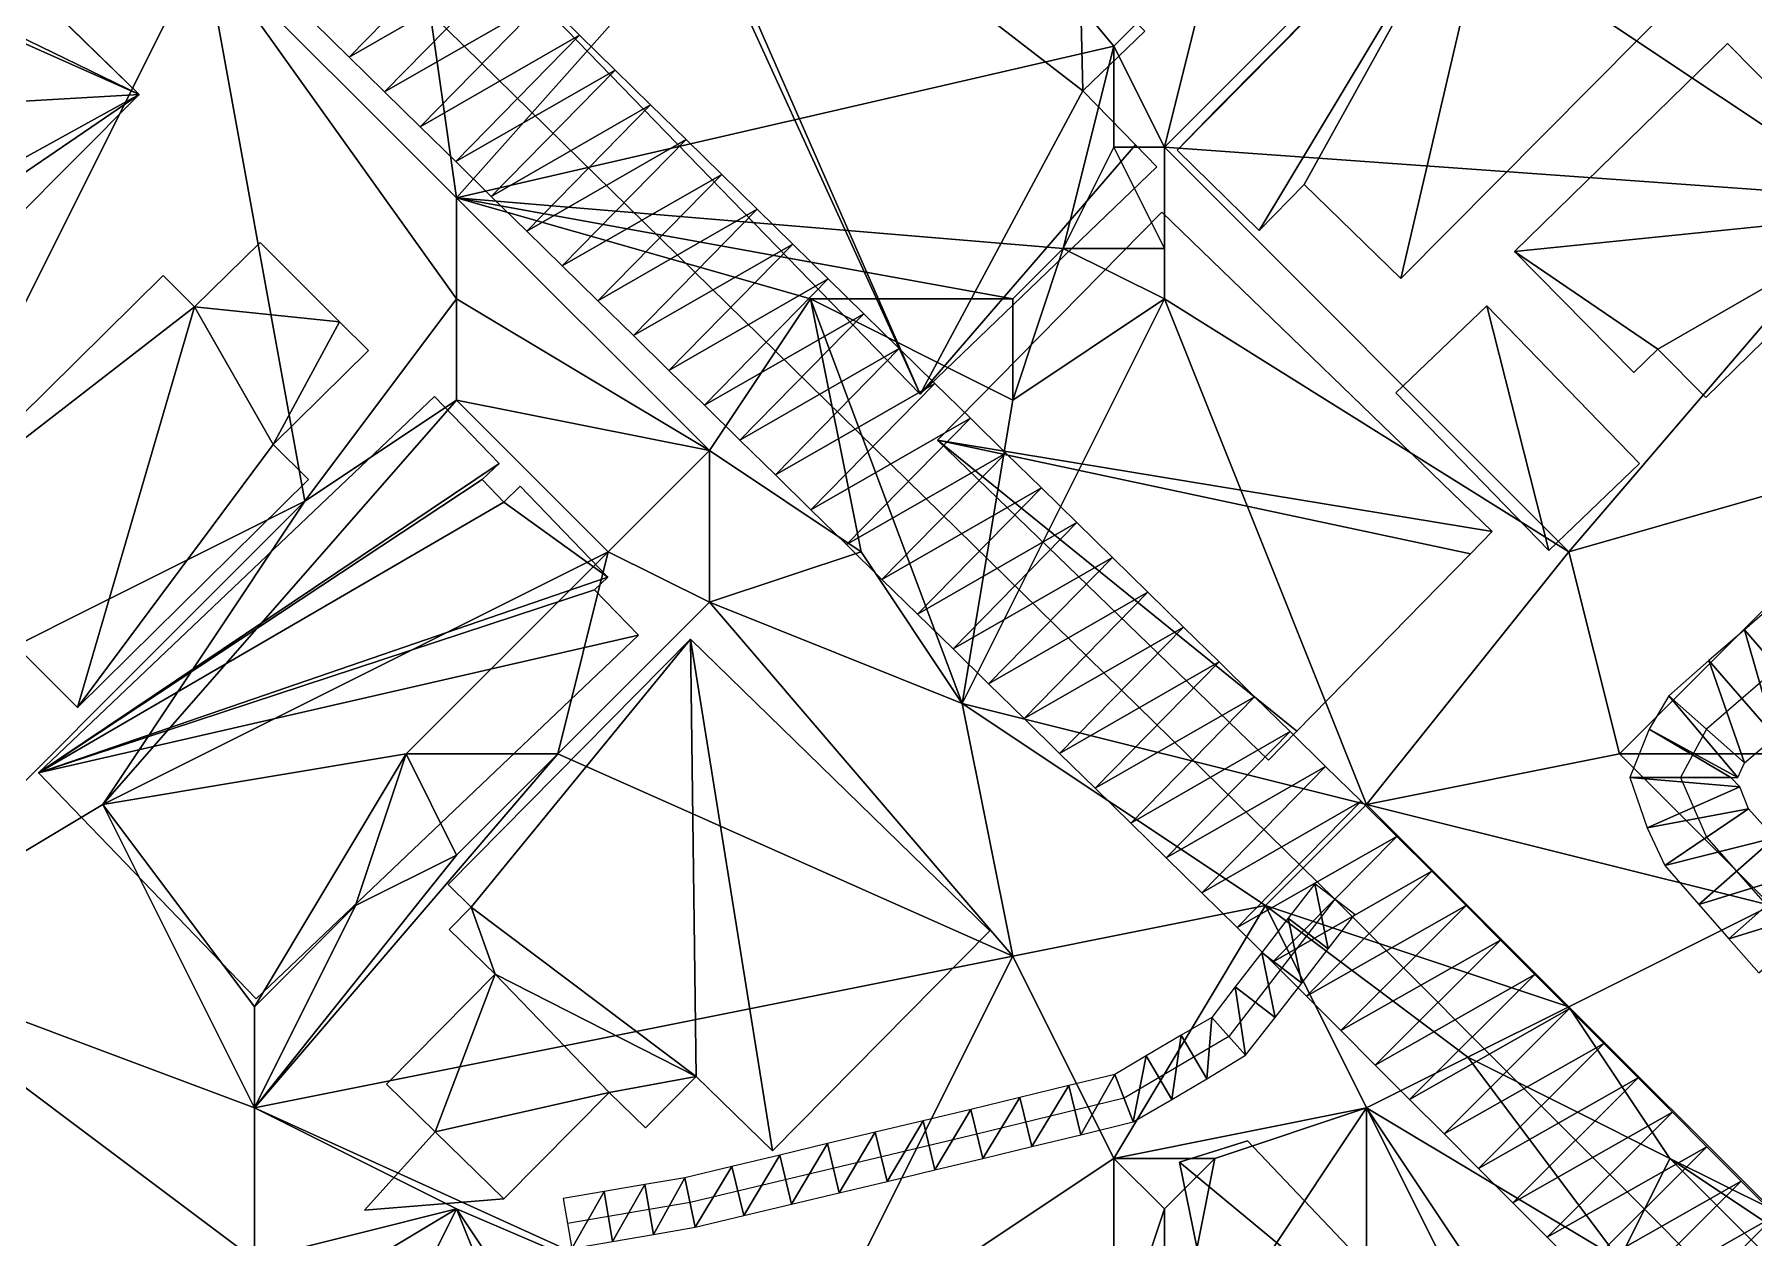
# Model space of a CAD drawing. Header units: metres. Extents: x -1103 to 901, y -902 to 905.
# Drawn here: x -632.7 to -564.7, y 278.9 to 326.5 of the extents above; entities that cross this region are included whole.
import ezdxf

# ---------------------------------------------------------------- set-up
doc = ezdxf.new("R2010")
doc.units = ezdxf.units.M
for name, color, linetype in [('OSM_BUILDING_FOOTPRINTS', 7, 'CONTINUOUS'), ('OSM_BUILDING_ROOFS', 1, 'CONTINUOUS'), ('OSM_BUILDING_WALLS', 8, 'CONTINUOUS'), ('OSM_ROAD_AXES', 2, 'CONTINUOUS'), ('OSM_ROAD_SURFACE', 9, 'CONTINUOUS'), ('OSM_TERRAIN', 3, 'CONTINUOUS')]:
    doc.layers.add(name, color=color, linetype=linetype)

msp = doc.modelspace()

# ---------------------------------------------------------------- linework, layer by layer
at = {"layer": 'OSM_BUILDING_FOOTPRINTS'}
for points in [[(-616.89, 332.054, 13.524), (-609.815, 338.833, 13.524), (-608.909, 337.904, 13.524), (-606.93, 339.806, 13.524), (-602.962, 335.725, 13.524), (-600.608, 337.959, 13.524), (-598.209, 335.493, 13.524), (-595.556, 338.037, 13.524), (-589.101, 331.402, 13.524), (-591.344, 329.245, 13.524), (-588.769, 326.591, 13.524), (-591.223, 324.235, 13.524), (-589.145, 322.101, 13.524), (-588.294, 321.227, 13.524), (-597.667, 312.236, 13.524), (-616.89, 332.054, 13.524)], [(-640.954, 336.178, 13.834), (-628.563, 324.091, 13.834), (-636.112, 316.505, 13.834), (-634.454, 315.155, 13.834), (-647.564, 300.447, 13.834), (-655.954, 308.398, 13.834), (-650.924, 313.795, 13.834), (-648.139, 310.732, 13.834), (-643.209, 316.007, 13.834), (-650.46, 322.819, 13.834), (-643.695, 330.848, 13.834), (-645.055, 332.12, 13.834), (-641.319, 336.477, 13.834), (-640.954, 336.178, 13.834)], [(-585.917, 323.517, 14.642), (-574.366, 335.162, 14.642), (-567.302, 328.25, 14.642), (-578.644, 316.804, 14.642), (-582.468, 320.531, 14.642), (-584.248, 318.706, 14.642), (-587.498, 321.891, 14.642), (-585.917, 323.517, 14.642)], [(-565.722, 326.105, 14.663), (-559.1, 319.403, 14.663), (-566.584, 312.104, 14.663), (-568.485, 314.017, 14.663), (-569.436, 313.088, 14.663), (-574.156, 317.877, 14.663), (-565.722, 326.105, 14.663)], [(-596.971, 310.412, 14.087), (-583.883, 297.749, 14.087), (-582.755, 298.899, 14.087), (-575.891, 305.922, 14.087), (-575.029, 306.795, 14.087), (-588.106, 319.436, 14.087), (-596.971, 310.412, 14.087)], [(-623.776, 318.241, 14.065), (-620.637, 315.1, 14.065), (-619.487, 313.961, 14.065), (-623.257, 310.245, 14.065), (-621.864, 308.852, 14.065), (-630.994, 299.839, 14.065), (-637.914, 306.751, 14.065), (-627.612, 316.925, 14.065), (-626.374, 315.686, 14.065), (-623.776, 318.241, 14.065)], [(-578.842, 312.292, 14.873), (-575.25, 315.731, 14.873), (-569.204, 309.494, 14.873), (-572.796, 306.055, 14.873), (-578.842, 312.292, 14.873)], [(-616.879, 312.148, 14.208), (-614.314, 309.493, 14.208), (-614.988, 308.852, 14.208), (-614.137, 307.967, 14.208), (-613.485, 308.598, 14.208), (-610.014, 304.992, 14.208), (-610.545, 304.495, 14.208), (-608.809, 302.703, 14.208), (-623.931, 288.315, 14.208), (-632.542, 297.251, 14.208), (-616.879, 312.148, 14.208)], [(-606.742, 302.537, 15.505), (-616.337, 292.828, 15.505), (-615.43, 291.943, 15.505), (-616.292, 291.058, 15.505), (-614.48, 289.289, 15.505), (-618.779, 284.931, 15.505), (-616.845, 283.051, 15.505), (-619.642, 279.955, 15.505), (-614.137, 280.397, 15.505), (-609.97, 284.611, 15.505), (-608.533, 283.206, 15.505), (-606.521, 285.241, 15.505), (-603.503, 282.299, 15.505), (-594.903, 291.003, 15.505), (-606.742, 302.537, 15.505)], [(-587.409, 281.846, 13.713), (-584.656, 268.399, 13.713), (-580.986, 268.133, 13.713), (-580.323, 266.22, 13.713), (-571.038, 268.288, 13.713), (-584.712, 282.687, 13.713), (-587.409, 281.846, 13.713)]]:
    msp.add_polyline3d(points, close=True, dxfattribs=at)
at = {"layer": 'OSM_BUILDING_ROOFS'}
for points in [[(-609.815, 338.833, 21.924), (-616.89, 332.054, 21.924), (-597.667, 312.236, 21.924)], [(-608.909, 337.904, 21.924), (-609.815, 338.833, 21.924), (-597.667, 312.236, 21.924)], [(-608.909, 337.904, 21.924), (-597.667, 312.236, 21.924), (-591.223, 324.235, 21.924)], [(-608.909, 337.904, 21.924), (-591.223, 324.235, 21.924), (-591.344, 329.245, 21.924)], [(-628.563, 324.091, 25.434), (-641.319, 336.477, 25.434), (-645.055, 332.12, 25.434)], [(-628.563, 324.091, 25.434), (-640.954, 336.178, 25.434), (-641.319, 336.477, 25.434)], [(-574.366, 335.162, 19.842), (-585.917, 323.517, 19.842), (-587.498, 321.891, 19.842)], [(-574.366, 335.162, 19.842), (-587.498, 321.891, 19.842), (-584.248, 318.706, 19.842)], [(-574.366, 335.162, 19.842), (-584.248, 318.706, 19.842), (-582.468, 320.531, 19.842)], [(-574.366, 335.162, 19.842), (-582.468, 320.531, 19.842), (-578.644, 316.804, 19.842)], [(-574.366, 335.162, 19.842), (-578.644, 316.804, 19.842), (-567.302, 328.25, 19.842)], [(-628.563, 324.091, 25.434), (-645.055, 332.12, 25.434), (-643.695, 330.848, 25.434)], [(-628.563, 324.091, 25.434), (-643.695, 330.848, 25.434), (-650.46, 322.819, 25.434)], [(-591.223, 324.235, 21.924), (-588.769, 326.591, 21.924), (-591.344, 329.245, 21.924)], [(-559.1, 319.403, 19.863), (-565.722, 326.105, 19.863), (-574.156, 317.877, 19.863)], [(-628.563, 324.091, 25.434), (-650.46, 322.819, 25.434), (-643.209, 316.007, 25.434)], [(-628.563, 324.091, 25.434), (-643.209, 316.007, 25.434), (-648.139, 310.732, 25.434)], [(-648.139, 310.732, 25.434), (-636.112, 316.505, 25.434), (-628.563, 324.091, 25.434)], [(-597.667, 312.236, 21.924), (-589.145, 322.101, 21.924), (-591.223, 324.235, 21.924)], [(-597.667, 312.236, 21.924), (-588.294, 321.227, 21.924), (-589.145, 322.101, 21.924)], [(-575.029, 306.795, 25.687), (-588.106, 319.436, 25.687), (-596.971, 310.412, 25.687)], [(-568.485, 314.017, 19.863), (-559.1, 319.403, 19.863), (-574.156, 317.877, 19.863)], [(-568.485, 314.017, 19.863), (-566.584, 312.104, 19.863), (-559.1, 319.403, 19.863)], [(-620.637, 315.1, 22.465), (-623.776, 318.241, 22.465), (-626.374, 315.686, 22.465)], [(-574.156, 317.877, 19.863), (-569.436, 313.088, 19.863), (-568.485, 314.017, 19.863)], [(-626.374, 315.686, 22.465), (-627.612, 316.925, 22.465), (-637.914, 306.751, 22.465)], [(-626.374, 315.686, 22.465), (-637.914, 306.751, 22.465), (-630.994, 299.839, 22.465)], [(-623.257, 310.245, 22.465), (-626.374, 315.686, 22.465), (-630.994, 299.839, 22.465)], [(-623.257, 310.245, 22.465), (-620.637, 315.1, 22.465), (-626.374, 315.686, 22.465)], [(-575.25, 315.731, 20.073), (-578.842, 312.292, 20.073), (-572.796, 306.055, 20.073)], [(-575.25, 315.731, 20.073), (-572.796, 306.055, 20.073), (-569.204, 309.494, 20.073)], [(-623.257, 310.245, 22.465), (-619.487, 313.961, 22.465), (-620.637, 315.1, 22.465)], [(-614.314, 309.493, 22.608), (-616.879, 312.148, 22.608), (-632.542, 297.251, 22.608)], [(-630.994, 299.839, 22.465), (-621.864, 308.852, 22.465), (-623.257, 310.245, 22.465)], [(-596.971, 310.412, 25.687), (-583.883, 297.749, 25.687), (-582.755, 298.899, 25.687)], [(-596.971, 310.412, 25.687), (-582.755, 298.899, 25.687), (-575.891, 305.922, 25.687)], [(-596.971, 310.412, 25.687), (-575.891, 305.922, 25.687), (-575.029, 306.795, 25.687)], [(-614.988, 308.852, 22.608), (-614.314, 309.493, 22.608), (-632.542, 297.251, 22.608)], [(-632.542, 297.251, 22.608), (-614.137, 307.967, 22.608), (-614.988, 308.852, 22.608)], [(-610.014, 304.992, 22.608), (-613.485, 308.598, 22.608), (-614.137, 307.967, 22.608)], [(-632.542, 297.251, 22.608), (-610.014, 304.992, 22.608), (-614.137, 307.967, 22.608)], [(-632.542, 297.251, 22.608), (-610.545, 304.495, 22.608), (-610.014, 304.992, 22.608)], [(-632.542, 297.251, 22.608), (-608.809, 302.703, 22.608), (-610.545, 304.495, 22.608)], [(-632.542, 297.251, 22.608), (-623.931, 288.315, 22.608), (-608.809, 302.703, 22.608)], [(-606.742, 302.537, 23.905), (-616.337, 292.828, 23.905), (-615.43, 291.943, 23.905)], [(-606.521, 285.241, 23.905), (-606.742, 302.537, 23.905), (-615.43, 291.943, 23.905)], [(-603.503, 282.299, 23.905), (-594.903, 291.003, 23.905), (-606.742, 302.537, 23.905)], [(-606.521, 285.241, 23.905), (-603.503, 282.299, 23.905), (-606.742, 302.537, 23.905)], [(-615.43, 291.943, 23.905), (-616.292, 291.058, 23.905), (-614.48, 289.289, 23.905)], [(-606.521, 285.241, 23.905), (-615.43, 291.943, 23.905), (-614.48, 289.289, 23.905)], [(-614.48, 289.289, 23.905), (-618.779, 284.931, 23.905), (-616.845, 283.051, 23.905)], [(-614.48, 289.289, 23.905), (-616.845, 283.051, 23.905), (-609.97, 284.611, 23.905)], [(-614.48, 289.289, 23.905), (-609.97, 284.611, 23.905), (-606.521, 285.241, 23.905)], [(-609.97, 284.611, 23.905), (-608.533, 283.206, 23.905), (-606.521, 285.241, 23.905)], [(-616.845, 283.051, 23.905), (-614.137, 280.397, 23.905), (-609.97, 284.611, 23.905)], [(-616.845, 283.051, 23.905), (-619.642, 279.955, 23.905), (-614.137, 280.397, 23.905)], [(-571.038, 268.288, 22.113), (-584.712, 282.687, 22.113), (-587.409, 281.846, 22.113)], [(-571.038, 268.288, 22.113), (-587.409, 281.846, 22.113), (-584.656, 268.399, 22.113)]]:
    msp.add_3dface(points, dxfattribs=at)
at = {"layer": 'OSM_BUILDING_WALLS'}
for points in [[(-628.563, 324.091, 13.834), (-640.954, 336.178, 13.834), (-640.954, 336.178, 25.434)], [(-628.563, 324.091, 13.834), (-640.954, 336.178, 25.434), (-628.563, 324.091, 25.434)], [(-574.366, 335.162, 14.642), (-585.917, 323.517, 14.642), (-585.917, 323.517, 19.842)], [(-574.366, 335.162, 14.642), (-585.917, 323.517, 19.842), (-574.366, 335.162, 19.842)], [(-616.89, 332.054, 13.524), (-597.667, 312.236, 13.524), (-597.667, 312.236, 21.924)], [(-616.89, 332.054, 13.524), (-597.667, 312.236, 21.924), (-616.89, 332.054, 21.924)], [(-578.644, 316.804, 14.642), (-567.302, 328.25, 14.642), (-567.302, 328.25, 19.842)], [(-578.644, 316.804, 14.642), (-567.302, 328.25, 19.842), (-578.644, 316.804, 19.842)], [(-591.223, 324.235, 13.524), (-588.769, 326.591, 13.524), (-588.769, 326.591, 21.924)], [(-591.223, 324.235, 13.524), (-588.769, 326.591, 21.924), (-591.223, 324.235, 21.924)], [(-565.722, 326.105, 14.663), (-574.156, 317.877, 14.663), (-574.156, 317.877, 19.863)], [(-565.722, 326.105, 14.663), (-574.156, 317.877, 19.863), (-565.722, 326.105, 19.863)], [(-559.1, 319.403, 14.663), (-565.722, 326.105, 14.663), (-565.722, 326.105, 19.863)], [(-559.1, 319.403, 14.663), (-565.722, 326.105, 19.863), (-559.1, 319.403, 19.863)], [(-636.112, 316.505, 13.834), (-628.563, 324.091, 13.834), (-628.563, 324.091, 25.434)], [(-636.112, 316.505, 13.834), (-628.563, 324.091, 25.434), (-636.112, 316.505, 25.434)], [(-589.145, 322.101, 13.524), (-591.223, 324.235, 13.524), (-591.223, 324.235, 21.924)], [(-589.145, 322.101, 13.524), (-591.223, 324.235, 21.924), (-589.145, 322.101, 21.924)], [(-585.917, 323.517, 14.642), (-587.498, 321.891, 14.642), (-587.498, 321.891, 19.842)], [(-585.917, 323.517, 14.642), (-587.498, 321.891, 19.842), (-585.917, 323.517, 19.842)], [(-588.294, 321.227, 13.524), (-589.145, 322.101, 13.524), (-589.145, 322.101, 21.924)], [(-588.294, 321.227, 13.524), (-589.145, 322.101, 21.924), (-588.294, 321.227, 21.924)], [(-587.498, 321.891, 14.642), (-584.248, 318.706, 14.642), (-584.248, 318.706, 19.842)], [(-587.498, 321.891, 14.642), (-584.248, 318.706, 19.842), (-587.498, 321.891, 19.842)], [(-597.667, 312.236, 13.524), (-588.294, 321.227, 13.524), (-588.294, 321.227, 21.924)], [(-597.667, 312.236, 13.524), (-588.294, 321.227, 21.924), (-597.667, 312.236, 21.924)], [(-584.248, 318.706, 14.642), (-582.468, 320.531, 14.642), (-582.468, 320.531, 19.842)], [(-584.248, 318.706, 14.642), (-582.468, 320.531, 19.842), (-584.248, 318.706, 19.842)], [(-582.468, 320.531, 14.642), (-578.644, 316.804, 14.642), (-578.644, 316.804, 19.842)], [(-582.468, 320.531, 14.642), (-578.644, 316.804, 19.842), (-582.468, 320.531, 19.842)], [(-588.106, 319.436, 14.087), (-596.971, 310.412, 14.087), (-596.971, 310.412, 25.687)], [(-588.106, 319.436, 14.087), (-596.971, 310.412, 25.687), (-588.106, 319.436, 25.687)], [(-575.029, 306.795, 14.087), (-588.106, 319.436, 14.087), (-588.106, 319.436, 25.687)], [(-575.029, 306.795, 14.087), (-588.106, 319.436, 25.687), (-575.029, 306.795, 25.687)], [(-566.584, 312.104, 14.663), (-559.1, 319.403, 14.663), (-559.1, 319.403, 19.863)], [(-566.584, 312.104, 14.663), (-559.1, 319.403, 19.863), (-566.584, 312.104, 19.863)], [(-623.776, 318.241, 14.065), (-626.374, 315.686, 14.065), (-626.374, 315.686, 22.465)], [(-623.776, 318.241, 14.065), (-626.374, 315.686, 22.465), (-623.776, 318.241, 22.465)], [(-620.637, 315.1, 14.065), (-623.776, 318.241, 14.065), (-623.776, 318.241, 22.465)], [(-620.637, 315.1, 14.065), (-623.776, 318.241, 22.465), (-620.637, 315.1, 22.465)], [(-574.156, 317.877, 14.663), (-569.436, 313.088, 14.663), (-569.436, 313.088, 19.863)], [(-574.156, 317.877, 14.663), (-569.436, 313.088, 19.863), (-574.156, 317.877, 19.863)], [(-627.612, 316.925, 14.065), (-637.914, 306.751, 14.065), (-637.914, 306.751, 22.465)], [(-627.612, 316.925, 14.065), (-637.914, 306.751, 22.465), (-627.612, 316.925, 22.465)], [(-626.374, 315.686, 14.065), (-627.612, 316.925, 14.065), (-627.612, 316.925, 22.465)], [(-626.374, 315.686, 14.065), (-627.612, 316.925, 22.465), (-626.374, 315.686, 22.465)], [(-575.25, 315.731, 14.873), (-578.842, 312.292, 14.873), (-578.842, 312.292, 20.073)], [(-575.25, 315.731, 14.873), (-578.842, 312.292, 20.073), (-575.25, 315.731, 20.073)], [(-569.204, 309.494, 14.873), (-575.25, 315.731, 14.873), (-575.25, 315.731, 20.073)], [(-569.204, 309.494, 14.873), (-575.25, 315.731, 20.073), (-569.204, 309.494, 20.073)], [(-619.487, 313.961, 14.065), (-620.637, 315.1, 14.065), (-620.637, 315.1, 22.465)], [(-619.487, 313.961, 14.065), (-620.637, 315.1, 22.465), (-619.487, 313.961, 22.465)], [(-623.257, 310.245, 14.065), (-619.487, 313.961, 14.065), (-619.487, 313.961, 22.465)], [(-623.257, 310.245, 14.065), (-619.487, 313.961, 22.465), (-623.257, 310.245, 22.465)], [(-569.436, 313.088, 14.663), (-568.485, 314.017, 14.663), (-568.485, 314.017, 19.863)], [(-569.436, 313.088, 14.663), (-568.485, 314.017, 19.863), (-569.436, 313.088, 19.863)], [(-568.485, 314.017, 14.663), (-566.584, 312.104, 14.663), (-566.584, 312.104, 19.863)], [(-568.485, 314.017, 14.663), (-566.584, 312.104, 19.863), (-568.485, 314.017, 19.863)], [(-578.842, 312.292, 14.873), (-572.796, 306.055, 14.873), (-572.796, 306.055, 20.073)], [(-578.842, 312.292, 14.873), (-572.796, 306.055, 20.073), (-578.842, 312.292, 20.073)], [(-616.879, 312.148, 14.208), (-632.542, 297.251, 14.208), (-632.542, 297.251, 22.608)], [(-616.879, 312.148, 14.208), (-632.542, 297.251, 22.608), (-616.879, 312.148, 22.608)], [(-614.314, 309.493, 14.208), (-616.879, 312.148, 14.208), (-616.879, 312.148, 22.608)], [(-614.314, 309.493, 14.208), (-616.879, 312.148, 22.608), (-614.314, 309.493, 22.608)], [(-621.864, 308.852, 14.065), (-623.257, 310.245, 14.065), (-623.257, 310.245, 22.465)], [(-621.864, 308.852, 14.065), (-623.257, 310.245, 22.465), (-621.864, 308.852, 22.465)], [(-596.971, 310.412, 14.087), (-583.883, 297.749, 14.087), (-583.883, 297.749, 25.687)], [(-596.971, 310.412, 14.087), (-583.883, 297.749, 25.687), (-596.971, 310.412, 25.687)], [(-614.988, 308.852, 14.208), (-614.314, 309.493, 14.208), (-614.314, 309.493, 22.608)], [(-614.988, 308.852, 14.208), (-614.314, 309.493, 22.608), (-614.988, 308.852, 22.608)], [(-572.796, 306.055, 14.873), (-569.204, 309.494, 14.873), (-569.204, 309.494, 20.073)], [(-572.796, 306.055, 14.873), (-569.204, 309.494, 20.073), (-572.796, 306.055, 20.073)], [(-630.994, 299.839, 14.065), (-621.864, 308.852, 14.065), (-621.864, 308.852, 22.465)], [(-630.994, 299.839, 14.065), (-621.864, 308.852, 22.465), (-630.994, 299.839, 22.465)], [(-614.137, 307.967, 14.208), (-614.988, 308.852, 14.208), (-614.988, 308.852, 22.608)], [(-614.137, 307.967, 14.208), (-614.988, 308.852, 22.608), (-614.137, 307.967, 22.608)], [(-613.485, 308.598, 14.208), (-614.137, 307.967, 14.208), (-614.137, 307.967, 22.608)], [(-613.485, 308.598, 14.208), (-614.137, 307.967, 22.608), (-613.485, 308.598, 22.608)], [(-610.014, 304.992, 14.208), (-613.485, 308.598, 14.208), (-613.485, 308.598, 22.608)], [(-610.014, 304.992, 14.208), (-613.485, 308.598, 22.608), (-610.014, 304.992, 22.608)], [(-637.914, 306.751, 14.065), (-630.994, 299.839, 14.065), (-630.994, 299.839, 22.465)], [(-637.914, 306.751, 14.065), (-630.994, 299.839, 22.465), (-637.914, 306.751, 22.465)], [(-575.891, 305.922, 14.087), (-575.029, 306.795, 14.087), (-575.029, 306.795, 25.687)], [(-575.891, 305.922, 14.087), (-575.029, 306.795, 25.687), (-575.891, 305.922, 25.687)], [(-582.755, 298.899, 14.087), (-575.891, 305.922, 14.087), (-575.891, 305.922, 25.687)], [(-582.755, 298.899, 14.087), (-575.891, 305.922, 25.687), (-582.755, 298.899, 25.687)], [(-610.545, 304.495, 14.208), (-610.014, 304.992, 14.208), (-610.014, 304.992, 22.608)], [(-610.545, 304.495, 14.208), (-610.014, 304.992, 22.608), (-610.545, 304.495, 22.608)], [(-608.809, 302.703, 14.208), (-610.545, 304.495, 14.208), (-610.545, 304.495, 22.608)], [(-608.809, 302.703, 14.208), (-610.545, 304.495, 22.608), (-608.809, 302.703, 22.608)], [(-623.931, 288.315, 14.208), (-608.809, 302.703, 14.208), (-608.809, 302.703, 22.608)], [(-623.931, 288.315, 14.208), (-608.809, 302.703, 22.608), (-623.931, 288.315, 22.608)], [(-606.742, 302.537, 15.505), (-616.337, 292.828, 15.505), (-616.337, 292.828, 23.905)], [(-606.742, 302.537, 15.505), (-616.337, 292.828, 23.905), (-606.742, 302.537, 23.905)], [(-594.903, 291.003, 15.505), (-606.742, 302.537, 15.505), (-606.742, 302.537, 23.905)], [(-594.903, 291.003, 15.505), (-606.742, 302.537, 23.905), (-594.903, 291.003, 23.905)], [(-583.883, 297.749, 14.087), (-582.755, 298.899, 14.087), (-582.755, 298.899, 25.687)], [(-583.883, 297.749, 14.087), (-582.755, 298.899, 25.687), (-583.883, 297.749, 25.687)], [(-632.542, 297.251, 14.208), (-623.931, 288.315, 14.208), (-623.931, 288.315, 22.608)], [(-632.542, 297.251, 14.208), (-623.931, 288.315, 22.608), (-632.542, 297.251, 22.608)], [(-616.337, 292.828, 15.505), (-615.43, 291.943, 15.505), (-615.43, 291.943, 23.905)], [(-616.337, 292.828, 15.505), (-615.43, 291.943, 23.905), (-616.337, 292.828, 23.905)], [(-615.43, 291.943, 15.505), (-616.292, 291.058, 15.505), (-616.292, 291.058, 23.905)], [(-615.43, 291.943, 15.505), (-616.292, 291.058, 23.905), (-615.43, 291.943, 23.905)], [(-616.292, 291.058, 15.505), (-614.48, 289.289, 15.505), (-614.48, 289.289, 23.905)], [(-616.292, 291.058, 15.505), (-614.48, 289.289, 23.905), (-616.292, 291.058, 23.905)], [(-603.503, 282.299, 15.505), (-594.903, 291.003, 15.505), (-594.903, 291.003, 23.905)], [(-603.503, 282.299, 15.505), (-594.903, 291.003, 23.905), (-603.503, 282.299, 23.905)], [(-614.48, 289.289, 15.505), (-618.779, 284.931, 15.505), (-618.779, 284.931, 23.905)], [(-614.48, 289.289, 15.505), (-618.779, 284.931, 23.905), (-614.48, 289.289, 23.905)], [(-608.533, 283.206, 15.505), (-606.521, 285.241, 15.505), (-606.521, 285.241, 23.905)], [(-608.533, 283.206, 15.505), (-606.521, 285.241, 23.905), (-608.533, 283.206, 23.905)], [(-606.521, 285.241, 15.505), (-603.503, 282.299, 15.505), (-603.503, 282.299, 23.905)], [(-606.521, 285.241, 15.505), (-603.503, 282.299, 23.905), (-606.521, 285.241, 23.905)], [(-618.779, 284.931, 15.505), (-616.845, 283.051, 15.505), (-616.845, 283.051, 23.905)], [(-618.779, 284.931, 15.505), (-616.845, 283.051, 23.905), (-618.779, 284.931, 23.905)], [(-614.137, 280.397, 15.505), (-609.97, 284.611, 15.505), (-609.97, 284.611, 23.905)], [(-614.137, 280.397, 15.505), (-609.97, 284.611, 23.905), (-614.137, 280.397, 23.905)], [(-609.97, 284.611, 15.505), (-608.533, 283.206, 15.505), (-608.533, 283.206, 23.905)], [(-609.97, 284.611, 15.505), (-608.533, 283.206, 23.905), (-609.97, 284.611, 23.905)], [(-616.845, 283.051, 15.505), (-619.642, 279.955, 15.505), (-619.642, 279.955, 23.905)], [(-616.845, 283.051, 15.505), (-619.642, 279.955, 23.905), (-616.845, 283.051, 23.905)], [(-584.712, 282.687, 13.713), (-587.409, 281.846, 13.713), (-587.409, 281.846, 22.113)], [(-584.712, 282.687, 13.713), (-587.409, 281.846, 22.113), (-584.712, 282.687, 22.113)], [(-571.038, 268.288, 13.713), (-584.712, 282.687, 13.713), (-584.712, 282.687, 22.113)], [(-571.038, 268.288, 13.713), (-584.712, 282.687, 22.113), (-571.038, 268.288, 22.113)], [(-587.409, 281.846, 13.713), (-584.656, 268.399, 13.713), (-584.656, 268.399, 22.113)], [(-587.409, 281.846, 13.713), (-584.656, 268.399, 22.113), (-587.409, 281.846, 22.113)], [(-619.642, 279.955, 15.505), (-614.137, 280.397, 15.505), (-614.137, 280.397, 23.905)], [(-619.642, 279.955, 15.505), (-614.137, 280.397, 23.905), (-619.642, 279.955, 23.905)]]:
    msp.add_3dface(points, dxfattribs=at)
at = {"layer": 'OSM_ROAD_AXES'}
for points in [[(-546.532, 257.451, 11.098), (-563.577, 274.537, 13.913), (-581.263, 292.253, 16.459), (-633.261, 343.223, 16.981), (-656.905, 368.061, 16.709)], [(-541.79, 301.775, 14.275), (-550.832, 310.467, 15.615), (-553.949, 309.87, 15.791), (-566.551, 298.977, 16.014), (-567.59, 297.064, 15.953), (-566.55, 294.708, 15.813), (-560.615, 287.962, 14.979), (-555.441, 282.09, 14.494)], [(-581.263, 292.253, 16.459), (-585.452, 286.823, 16.607), (-589.597, 284.379, 16.918), (-595.423, 282.963, 17.396), (-606.764, 280.254, 17.581), (-611.617, 279.424, 17.578)]]:
    msp.add_polyline3d(points, dxfattribs=at)
at = {"layer": 'OSM_ROAD_SURFACE'}
for points in [[(-615.352, 330.569, 15.839), (-621.657, 326.948, 15.941), (-620.252, 325.57, 15.902)], [(-613.946, 329.192, 15.807), (-615.352, 330.569, 15.839), (-620.252, 325.57, 15.902)], [(-613.946, 329.192, 15.807), (-620.252, 325.57, 15.902), (-618.847, 324.193, 15.863)], [(-612.541, 327.814, 15.775), (-613.946, 329.192, 15.807), (-618.847, 324.193, 15.863)], [(-612.541, 327.814, 15.775), (-618.847, 324.193, 15.863), (-617.441, 322.815, 15.824)], [(-611.136, 326.437, 15.743), (-612.541, 327.814, 15.775), (-617.441, 322.815, 15.824)], [(-611.136, 326.437, 15.743), (-617.441, 322.815, 15.824), (-616.036, 321.438, 15.786)], [(-609.73, 325.059, 15.735), (-611.136, 326.437, 15.743), (-616.036, 321.438, 15.786)], [(-609.73, 325.059, 15.735), (-616.036, 321.438, 15.786), (-614.631, 320.06, 15.77)], [(-608.325, 323.681, 15.739), (-609.73, 325.059, 15.735), (-614.631, 320.06, 15.77)], [(-608.325, 323.681, 15.739), (-614.631, 320.06, 15.77), (-613.225, 318.682, 15.877)], [(-606.92, 322.304, 15.743), (-608.325, 323.681, 15.739), (-613.225, 318.682, 15.877)], [(-606.92, 322.304, 15.743), (-613.225, 318.682, 15.877), (-611.82, 317.305, 15.949)], [(-605.514, 320.926, 15.738), (-606.92, 322.304, 15.743), (-611.82, 317.305, 15.949)], [(-605.514, 320.926, 15.738), (-611.82, 317.305, 15.949), (-610.415, 315.927, 16.021)], [(-604.109, 319.549, 15.732), (-605.514, 320.926, 15.738), (-610.415, 315.927, 16.021)], [(-604.109, 319.549, 15.732), (-610.415, 315.927, 16.021), (-609.009, 314.55, 16.093)], [(-602.704, 318.171, 15.724), (-604.109, 319.549, 15.732), (-609.009, 314.55, 16.093)], [(-602.704, 318.171, 15.724), (-609.009, 314.55, 16.093), (-607.604, 313.172, 16.165)], [(-601.298, 316.793, 15.898), (-602.704, 318.171, 15.724), (-607.604, 313.172, 16.165)], [(-601.298, 316.793, 15.898), (-607.604, 313.172, 16.165), (-606.199, 311.795, 16.237)], [(-599.893, 315.416, 16.201), (-601.298, 316.793, 15.898), (-606.199, 311.795, 16.237)], [(-599.893, 315.416, 16.201), (-606.199, 311.795, 16.237), (-604.793, 310.417, 16.319)], [(-598.488, 314.038, 16.369), (-599.893, 315.416, 16.201), (-604.793, 310.417, 16.319)], [(-598.488, 314.038, 16.369), (-604.793, 310.417, 16.319), (-603.388, 309.039, 16.417)], [(-597.082, 312.661, 16.458), (-598.488, 314.038, 16.369), (-603.388, 309.039, 16.417)], [(-597.082, 312.661, 16.458), (-603.388, 309.039, 16.417), (-601.983, 307.662, 16.515)], [(-595.677, 311.283, 16.547), (-597.082, 312.661, 16.458), (-601.983, 307.662, 16.515)], [(-595.677, 311.283, 16.547), (-601.983, 307.662, 16.515), (-600.577, 306.284, 16.628)], [(-594.272, 309.906, 16.641), (-595.677, 311.283, 16.547), (-600.577, 306.284, 16.628)], [(-594.272, 309.906, 16.641), (-600.577, 306.284, 16.628), (-599.172, 304.907, 16.722)], [(-592.866, 308.528, 16.839), (-594.272, 309.906, 16.641), (-599.172, 304.907, 16.722)], [(-592.866, 308.528, 16.839), (-599.172, 304.907, 16.722), (-597.766, 303.529, 16.842)], [(-591.461, 307.15, 16.931), (-592.866, 308.528, 16.839), (-597.766, 303.529, 16.842)], [(-591.461, 307.15, 16.931), (-597.766, 303.529, 16.842), (-596.361, 302.152, 16.947)], [(-590.056, 305.773, 16.9), (-591.461, 307.15, 16.931), (-596.361, 302.152, 16.947)], [(-590.056, 305.773, 16.9), (-596.361, 302.152, 16.947), (-594.956, 300.774, 17.025)], [(-588.65, 304.395, 16.868), (-590.056, 305.773, 16.9), (-594.956, 300.774, 17.025)], [(-588.65, 304.395, 16.868), (-594.956, 300.774, 17.025), (-593.55, 299.396, 16.993)], [(-587.245, 303.018, 16.837), (-588.65, 304.395, 16.868), (-593.55, 299.396, 16.993)], [(-563.658, 304.121, 16.073), (-565.058, 302.911, 16.068), (-562.442, 299.885, 16.039)], [(-587.245, 303.018, 16.837), (-593.55, 299.396, 16.993), (-592.145, 298.019, 16.925)], [(-585.84, 301.64, 16.806), (-587.245, 303.018, 16.837), (-592.145, 298.019, 16.925)], [(-565.058, 302.911, 16.068), (-566.458, 301.7, 16.077), (-563.842, 298.674, 16.074)], [(-565.058, 302.911, 16.068), (-563.842, 298.674, 16.074), (-562.442, 299.885, 16.039)], [(-585.84, 301.64, 16.806), (-592.145, 298.019, 16.925), (-590.74, 296.641, 16.856)], [(-584.434, 300.263, 16.775), (-585.84, 301.64, 16.806), (-590.74, 296.641, 16.856)], [(-566.458, 301.7, 16.077), (-568.048, 300.303, 16.089), (-565.053, 297.651, 16.048)], [(-566.458, 301.7, 16.077), (-565.053, 297.651, 16.048), (-563.842, 298.674, 16.074)], [(-584.434, 300.263, 16.775), (-590.74, 296.641, 16.856), (-589.334, 295.264, 16.817)], [(-583.029, 298.885, 16.744), (-584.434, 300.263, 16.775), (-589.334, 295.264, 16.817)], [(-568.048, 300.303, 16.089), (-568.828, 298.975, 16.055), (-565.312, 297.066, 16.012)], [(-568.048, 300.303, 16.089), (-565.312, 297.066, 16.012), (-565.053, 297.651, 16.048)], [(-583.029, 298.885, 16.744), (-589.334, 295.264, 16.817), (-587.929, 293.886, 16.793)], [(-581.624, 297.507, 16.712), (-583.029, 298.885, 16.744), (-587.929, 293.886, 16.793)], [(-568.828, 298.975, 16.055), (-569.59, 297.064, 16.03), (-565.59, 297.064, 16.011)], [(-568.828, 298.975, 16.055), (-565.59, 297.064, 16.011), (-565.312, 297.066, 16.012)], [(-581.624, 297.507, 16.712), (-587.929, 293.886, 16.793), (-586.524, 292.509, 16.77)], [(-580.218, 296.13, 16.681), (-581.624, 297.507, 16.712), (-586.524, 292.509, 16.77)], [(-569.59, 297.064, 16.03), (-568.9, 295.079, 15.996), (-565.24, 296.693, 15.989)], [(-569.59, 297.064, 16.03), (-565.24, 296.693, 15.989), (-565.59, 297.064, 16.011)], [(-568.9, 295.079, 15.996), (-564.893, 295.827, 15.938), (-565.24, 296.693, 15.989)], [(-580.218, 296.13, 16.681), (-586.524, 292.509, 16.77), (-585.118, 291.131, 16.685)], [(-578.8, 294.739, 16.561), (-580.218, 296.13, 16.681), (-585.118, 291.131, 16.685)], [(-568.9, 295.079, 15.996), (-568.208, 293.589, 15.96), (-564.893, 295.827, 15.938)], [(-568.208, 293.589, 15.96), (-563.862, 294.68, 15.852), (-564.893, 295.827, 15.938)], [(-578.8, 294.739, 16.561), (-585.118, 291.131, 16.685), (-583.726, 289.767, 16.556)], [(-577.426, 293.363, 16.432), (-578.8, 294.739, 16.561), (-583.726, 289.767, 16.556)], [(-568.208, 293.589, 15.96), (-566.865, 292.038, 15.852), (-563.862, 294.68, 15.852)], [(-566.865, 292.038, 15.852), (-562.675, 293.331, 15.601), (-563.862, 294.68, 15.852)], [(-577.426, 293.363, 16.432), (-583.726, 289.767, 16.556), (-582.38, 288.417, 16.449)], [(-576.065, 292, 16.305), (-577.426, 293.363, 16.432), (-582.38, 288.417, 16.449)], [(-566.865, 292.038, 15.852), (-565.678, 290.689, 15.718), (-562.675, 293.331, 15.601)], [(-565.678, 290.689, 15.718), (-561.487, 291.982, 15.35), (-562.675, 293.331, 15.601)], [(-582.055, 292.864, 16.572), (-583.102, 291.506, 16.521), (-581.519, 290.284, 16.352)], [(-582.055, 292.864, 16.572), (-581.519, 290.284, 16.352), (-580.471, 291.642, 16.445)], [(-576.065, 292, 16.305), (-582.38, 288.417, 16.449), (-581.019, 287.054, 16.318)], [(-574.705, 290.637, 16.178), (-576.065, 292, 16.305), (-581.019, 287.054, 16.318)], [(-565.678, 290.689, 15.718), (-564.49, 289.339, 15.537), (-561.487, 291.982, 15.35)], [(-583.102, 291.506, 16.521), (-584.149, 290.149, 16.59), (-582.566, 288.927, 16.466)], [(-583.102, 291.506, 16.521), (-582.566, 288.927, 16.466), (-581.519, 290.284, 16.352)], [(-574.705, 290.637, 16.178), (-581.019, 287.054, 16.318), (-579.659, 285.692, 16.181)], [(-573.344, 289.274, 16.051), (-574.705, 290.637, 16.178), (-579.659, 285.692, 16.181)], [(-584.149, 290.149, 16.59), (-585.197, 288.791, 16.655), (-583.613, 287.569, 16.531)], [(-584.149, 290.149, 16.59), (-583.613, 287.569, 16.531), (-582.566, 288.927, 16.466)], [(-573.344, 289.274, 16.051), (-579.659, 285.692, 16.181), (-578.298, 284.329, 16.034)], [(-571.984, 287.912, 15.917), (-573.344, 289.274, 16.051), (-578.298, 284.329, 16.034)], [(-585.197, 288.791, 16.655), (-586.119, 287.568, 16.711), (-584.786, 286.077, 16.603)], [(-585.197, 288.791, 16.655), (-584.786, 286.077, 16.603), (-583.613, 287.569, 16.531)], [(-571.984, 287.912, 15.917), (-578.298, 284.329, 16.034), (-576.938, 282.966, 15.86)], [(-570.623, 286.549, 15.719), (-571.984, 287.912, 15.917), (-576.938, 282.966, 15.86)], [(-586.119, 287.568, 16.711), (-587.342, 286.87, 16.802), (-586.326, 285.147, 16.707)], [(-586.119, 287.568, 16.711), (-586.326, 285.147, 16.707), (-584.786, 286.077, 16.603)], [(-587.342, 286.87, 16.802), (-588.724, 286.055, 16.922), (-587.708, 284.332, 16.8)], [(-587.342, 286.87, 16.802), (-587.708, 284.332, 16.8), (-586.326, 285.147, 16.707)], [(-570.623, 286.549, 15.719), (-576.938, 282.966, 15.86), (-575.577, 281.603, 15.685)], [(-569.263, 285.186, 15.525), (-570.623, 286.549, 15.719), (-575.577, 281.603, 15.685)], [(-588.724, 286.055, 16.922), (-589.958, 285.311, 17.029), (-589.236, 283.446, 16.907)], [(-588.724, 286.055, 16.922), (-589.236, 283.446, 16.907), (-587.708, 284.332, 16.8)], [(-589.958, 285.311, 17.029), (-591.775, 284.879, 17.198), (-591.303, 282.935, 17.091)], [(-589.958, 285.311, 17.029), (-591.303, 282.935, 17.091), (-589.236, 283.446, 16.907)], [(-569.263, 285.186, 15.525), (-575.577, 281.603, 15.685), (-574.217, 280.241, 15.524)], [(-567.902, 283.823, 15.331), (-569.263, 285.186, 15.525), (-574.217, 280.241, 15.524)], [(-593.717, 284.407, 17.349), (-595.657, 283.935, 17.5), (-595.189, 281.991, 17.393)], [(-593.717, 284.407, 17.349), (-595.189, 281.991, 17.393), (-593.245, 282.463, 17.242)], [(-591.775, 284.879, 17.198), (-593.717, 284.407, 17.349), (-593.245, 282.463, 17.242)], [(-591.775, 284.879, 17.198), (-593.245, 282.463, 17.242), (-591.303, 282.935, 17.091)], [(-595.657, 283.935, 17.5), (-597.545, 283.484, 17.621), (-597.081, 281.539, 17.54)], [(-595.657, 283.935, 17.5), (-597.081, 281.539, 17.54), (-595.189, 281.991, 17.393)], [(-567.902, 283.823, 15.331), (-574.217, 280.241, 15.524), (-572.856, 278.878, 15.374)], [(-566.542, 282.46, 15.136), (-567.902, 283.823, 15.331), (-572.856, 278.878, 15.374)], [(-599.436, 283.033, 17.621), (-601.326, 282.581, 17.621), (-600.861, 280.636, 17.642)], [(-599.436, 283.033, 17.621), (-600.861, 280.636, 17.642), (-598.971, 281.087, 17.642)], [(-597.545, 283.484, 17.621), (-599.436, 283.033, 17.621), (-598.971, 281.087, 17.642)], [(-597.545, 283.484, 17.621), (-598.971, 281.087, 17.642), (-597.081, 281.539, 17.54)], [(-601.326, 282.581, 17.621), (-603.216, 282.129, 17.621), (-602.751, 280.184, 17.642)], [(-601.326, 282.581, 17.621), (-602.751, 280.184, 17.642), (-600.861, 280.636, 17.642)], [(-566.542, 282.46, 15.136), (-572.856, 278.878, 15.374), (-571.496, 277.515, 15.225)], [(-565.181, 281.098, 14.942), (-566.542, 282.46, 15.136), (-571.496, 277.515, 15.225)], [(-605.106, 281.678, 17.621), (-606.967, 281.233, 17.621), (-606.561, 279.274, 17.642)], [(-605.106, 281.678, 17.621), (-606.561, 279.274, 17.642), (-604.641, 279.733, 17.642)], [(-603.216, 282.129, 17.621), (-605.106, 281.678, 17.621), (-604.641, 279.733, 17.642)], [(-603.216, 282.129, 17.621), (-604.641, 279.733, 17.642), (-602.751, 280.184, 17.642)], [(-608.55, 280.963, 17.62), (-610.168, 280.686, 17.619), (-609.831, 278.715, 17.639)], [(-608.55, 280.963, 17.62), (-609.831, 278.715, 17.639), (-608.213, 278.991, 17.64)], [(-606.967, 281.233, 17.621), (-608.55, 280.963, 17.62), (-608.213, 278.991, 17.64)], [(-606.967, 281.233, 17.621), (-608.213, 278.991, 17.64), (-606.561, 279.274, 17.642)], [(-565.181, 281.098, 14.942), (-571.496, 277.515, 15.225), (-570.135, 276.152, 15.029)], [(-563.821, 279.735, 14.697), (-565.181, 281.098, 14.942), (-570.135, 276.152, 15.029)], [(-610.168, 280.686, 17.619), (-611.785, 280.41, 17.617), (-611.448, 278.438, 17.638)], [(-610.168, 280.686, 17.619), (-611.448, 278.438, 17.638), (-609.831, 278.715, 17.639)], [(-563.821, 279.735, 14.697), (-570.135, 276.152, 15.029), (-568.775, 274.789, 14.705)], [(-562.46, 278.372, 14.307), (-563.821, 279.735, 14.697), (-568.775, 274.789, 14.705)]]:
    msp.add_3dface(points, dxfattribs=at)
at = {"layer": 'OSM_TERRAIN'}
for points in [[(-560, 320, 16.758), (-562, 346, 15.779), (-572, 340, 16.445)], [(-560, 320, 16.758), (-572, 340, 16.445), (-578, 332, 16.677)], [(-642, 298, 16.187), (-626, 330, 16.004), (-638, 338, 16.253)], [(-618, 334, 15.855), (-616, 320, 15.725), (-600, 338, 15.596)], [(-616, 320, 15.725), (-590, 326, 15.637), (-600, 338, 15.596)], [(-590, 326, 15.637), (-586, 330, 16.086), (-600, 338, 15.596)], [(-626, 330, 16.004), (-616, 320, 15.725), (-618, 334, 15.855)], [(-578, 332, 16.677), (-588, 322, 16.622), (-560, 320, 16.758)], [(-588, 322, 16.622), (-578, 332, 16.677), (-586, 330, 16.086)], [(-642, 298, 16.187), (-622, 308, 16.154), (-626, 330, 16.004)], [(-622, 308, 16.154), (-616, 316, 15.957), (-626, 330, 16.004)], [(-616, 316, 15.957), (-616, 320, 15.725), (-626, 330, 16.004)], [(-590, 326, 15.637), (-588, 322, 16.622), (-586, 330, 16.086)], [(-616, 320, 15.725), (-592, 318, 15.637), (-590, 326, 15.637)], [(-592, 318, 15.637), (-590, 322, 16.049), (-590, 326, 15.637)], [(-590, 322, 16.049), (-588, 322, 16.622), (-590, 326, 15.637)], [(-592, 318, 15.637), (-588, 318, 16.448), (-590, 322, 16.049)], [(-588, 318, 16.448), (-588, 322, 16.622), (-590, 322, 16.049)], [(-588, 316, 16.784), (-572, 306, 16.892), (-588, 322, 16.622)], [(-588, 316, 16.784), (-588, 322, 16.622), (-588, 318, 16.448)], [(-572, 306, 16.892), (-560, 320, 16.758), (-588, 322, 16.622)], [(-616, 316, 15.957), (-606, 310, 16.243), (-616, 320, 15.725)], [(-606, 310, 16.243), (-602, 316, 16.164), (-616, 320, 15.725)], [(-602, 316, 16.164), (-594, 316, 15.637), (-616, 320, 15.725)], [(-594, 316, 15.637), (-592, 318, 15.637), (-616, 320, 15.725)], [(-572, 306, 16.892), (-558, 310, 16.042), (-560, 320, 16.758)], [(-594, 312, 16.497), (-592, 318, 15.637), (-594, 316, 15.637)], [(-594, 312, 16.497), (-588, 316, 16.784), (-592, 318, 15.637)], [(-588, 316, 16.784), (-588, 318, 16.448), (-592, 318, 15.637)], [(-622, 308, 16.154), (-616, 312, 16.593), (-616, 316, 15.957)], [(-616, 312, 16.593), (-606, 310, 16.243), (-616, 316, 15.957)], [(-600, 306, 16.593), (-602, 316, 16.164), (-606, 310, 16.243)], [(-600, 306, 16.593), (-596, 300, 17.001), (-602, 316, 16.164)], [(-596, 300, 17.001), (-594, 312, 16.497), (-602, 316, 16.164)], [(-602, 316, 16.164), (-594, 312, 16.497), (-594, 316, 15.637)], [(-596, 300, 17.001), (-588, 316, 16.784), (-594, 312, 16.497)], [(-596, 300, 17.001), (-580, 296, 16.626), (-588, 316, 16.784)], [(-580, 296, 16.626), (-572, 306, 16.892), (-588, 316, 16.784)], [(-630, 296, 16.662), (-616, 312, 16.593), (-622, 308, 16.154)], [(-630, 296, 16.662), (-610, 306, 16.679), (-616, 312, 16.593)], [(-610, 306, 16.679), (-606, 310, 16.243), (-616, 312, 16.593)], [(-610, 306, 16.679), (-606, 304, 17.339), (-606, 310, 16.243)], [(-606, 304, 17.339), (-600, 306, 16.593), (-606, 310, 16.243)], [(-570, 298, 16.001), (-558, 310, 16.042), (-572, 306, 16.892)], [(-570, 298, 16.001), (-564, 298, 16.024), (-558, 310, 16.042)], [(-640, 290, 16.186), (-622, 308, 16.154), (-642, 298, 16.187)], [(-640, 290, 16.186), (-630, 296, 16.662), (-622, 308, 16.154)], [(-618, 298, 16.667), (-610, 306, 16.679), (-630, 296, 16.662)], [(-618, 298, 16.667), (-612, 298, 17.534), (-610, 306, 16.679)], [(-612, 298, 17.534), (-606, 304, 17.339), (-610, 306, 16.679)], [(-596, 300, 17.001), (-600, 306, 16.593), (-606, 304, 17.339)], [(-580, 296, 16.626), (-570, 298, 16.001), (-572, 306, 16.892)], [(-612, 298, 17.534), (-594, 290, 17.515), (-606, 304, 17.339)], [(-594, 290, 17.515), (-596, 300, 17.001), (-606, 304, 17.339)], [(-594, 290, 17.515), (-584, 292, 16.544), (-596, 300, 17.001)], [(-584, 292, 16.544), (-580, 296, 16.626), (-596, 300, 17.001)], [(-624, 288, 16.718), (-618, 298, 16.667), (-630, 296, 16.662)], [(-594, 290, 17.515), (-612, 298, 17.534), (-624, 284, 17.501)], [(-624, 288, 16.718), (-620, 292, 16.732), (-618, 298, 16.667)], [(-616, 294, 17.533), (-624, 284, 17.501), (-612, 298, 17.534)], [(-620, 292, 16.732), (-616, 294, 17.533), (-618, 298, 16.667)], [(-616, 294, 17.533), (-612, 298, 17.534), (-618, 298, 16.667)], [(-564, 292, 15.658), (-570, 298, 16.001), (-580, 296, 16.626)], [(-564, 292, 15.658), (-564, 298, 16.024), (-570, 298, 16.001)], [(-624, 284, 17.501), (-630, 296, 16.662), (-640, 290, 16.186)], [(-624, 284, 17.501), (-624, 288, 16.718), (-630, 296, 16.662)], [(-584, 292, 16.544), (-572, 288, 15.879), (-580, 296, 16.626)], [(-572, 288, 15.879), (-564, 292, 15.658), (-580, 296, 16.626)], [(-624, 284, 17.501), (-616, 294, 17.533), (-620, 292, 16.732)], [(-624, 284, 17.501), (-620, 292, 16.732), (-624, 288, 16.718)], [(-590, 282, 16.897), (-584, 292, 16.544), (-594, 290, 17.515)], [(-590, 282, 16.897), (-580, 284, 16.192), (-584, 292, 16.544)], [(-580, 284, 16.192), (-576, 286, 15.709), (-584, 292, 16.544)], [(-584, 292, 16.544), (-576, 286, 15.709), (-572, 288, 15.879)], [(-572, 288, 15.879), (-564, 280, 14.74), (-564, 292, 15.658)], [(-644, 272, 15.881), (-624, 278, 17.695), (-640, 290, 16.186)], [(-624, 278, 17.695), (-624, 284, 17.501), (-640, 290, 16.186)], [(-602, 274, 17.656), (-594, 290, 17.515), (-624, 284, 17.501)], [(-602, 274, 17.656), (-590, 282, 16.897), (-594, 290, 17.515)], [(-568, 282, 14.93), (-572, 288, 15.879), (-576, 286, 15.709)], [(-568, 282, 14.93), (-564, 280, 14.74), (-572, 288, 15.879)], [(-580, 284, 16.192), (-570, 278, 14.93), (-576, 286, 15.709)], [(-570, 278, 14.93), (-568, 282, 14.93), (-576, 286, 15.709)], [(-624, 278, 17.695), (-616, 280, 17.639), (-624, 284, 17.501)], [(-616, 280, 17.639), (-602, 274, 17.656), (-624, 284, 17.501)], [(-586, 282, 16.037), (-580, 284, 16.192), (-590, 282, 16.897)], [(-580, 266, 15.869), (-580, 284, 16.192), (-588, 272, 16.072)], [(-588, 272, 16.072), (-580, 284, 16.192), (-586, 282, 16.037)], [(-580, 266, 15.869), (-572, 268, 15.968), (-580, 284, 16.192)], [(-580, 284, 16.192), (-572, 268, 15.968), (-572, 272, 15.473)], [(-572, 272, 15.473), (-570, 278, 14.93), (-580, 284, 16.192)], [(-602, 274, 17.656), (-590, 274, 16.899), (-590, 282, 16.897)], [(-590, 274, 16.899), (-588, 280, 16.217), (-590, 282, 16.897)], [(-588, 280, 16.217), (-586, 282, 16.037), (-590, 282, 16.897)], [(-588, 272, 16.072), (-586, 282, 16.037), (-588, 280, 16.217)], [(-570, 278, 14.93), (-560, 274, 13.414), (-568, 282, 14.93)], [(-560, 274, 13.414), (-562, 278, 14.167), (-568, 282, 14.93)], [(-568, 282, 14.93), (-562, 278, 14.167), (-564, 280, 14.74)], [(-624, 264, 17.337), (-616, 280, 17.639), (-626, 274, 17.337)], [(-626, 274, 17.337), (-616, 280, 17.639), (-624, 278, 17.695)], [(-624, 264, 17.337), (-612, 270, 17.288), (-616, 280, 17.639)], [(-612, 270, 17.288), (-608, 268, 17.486), (-616, 280, 17.639)], [(-608, 268, 17.486), (-602, 274, 17.656), (-616, 280, 17.639)], [(-590, 274, 16.899), (-588, 272, 16.072), (-588, 280, 16.217)]]:
    msp.add_3dface(points, dxfattribs=at)

doc.saveas('drawing.dxf')
